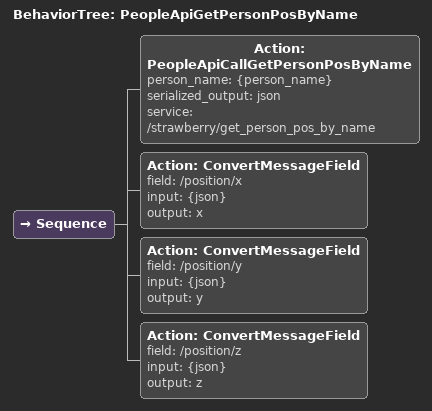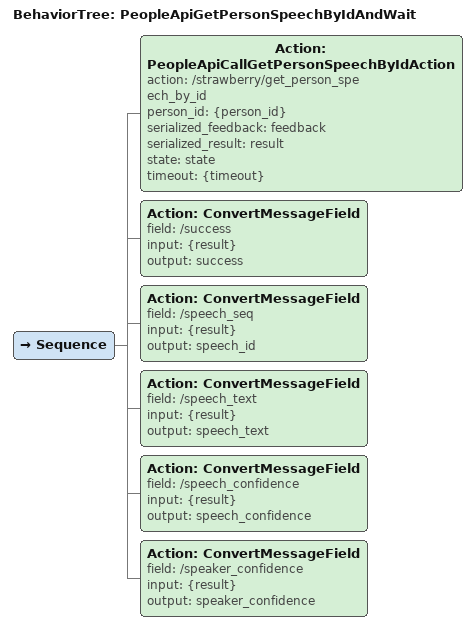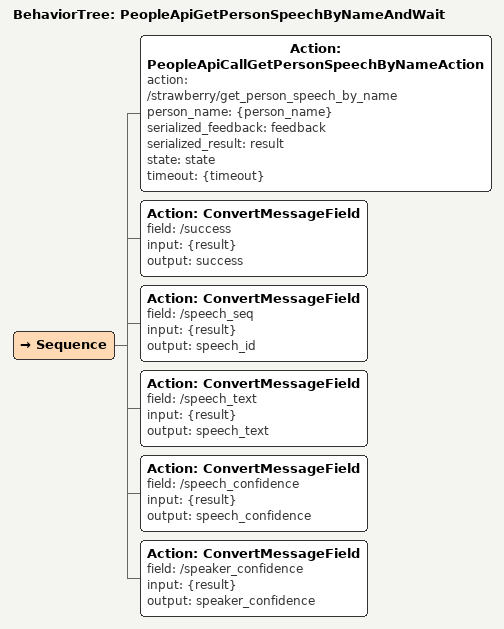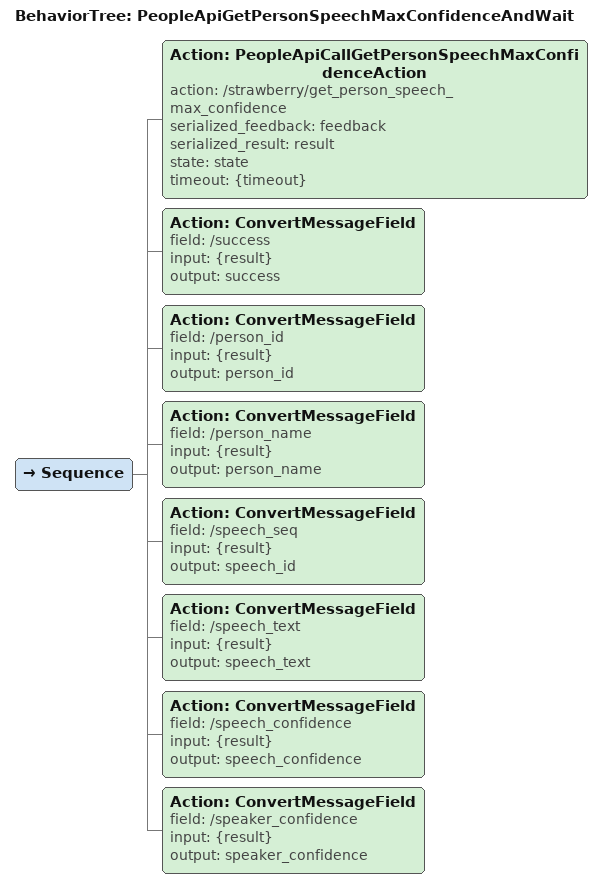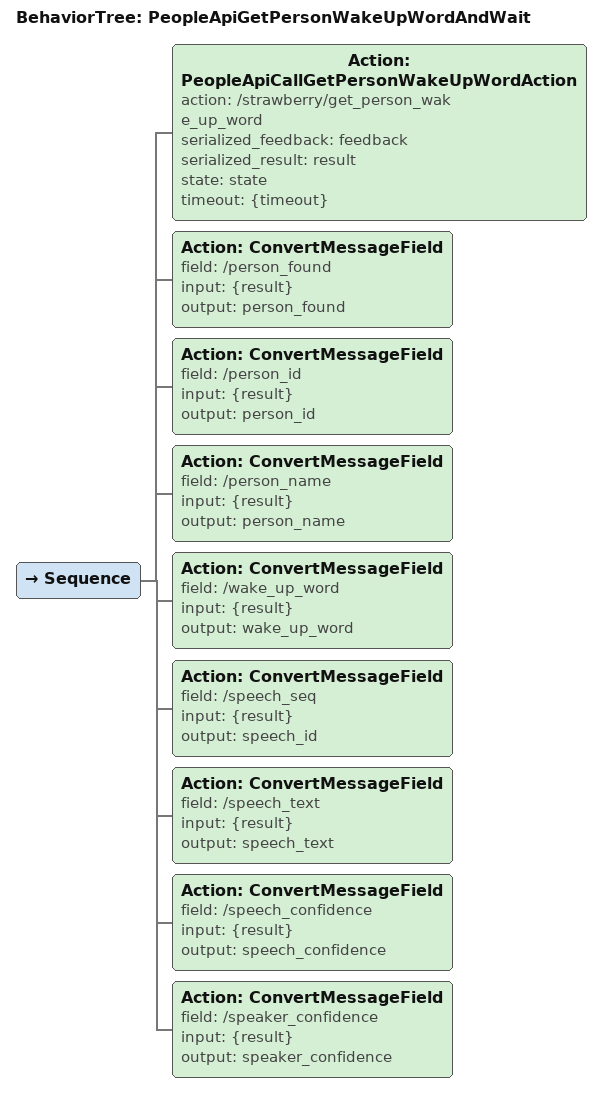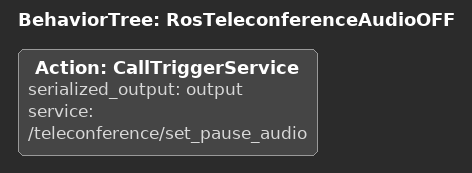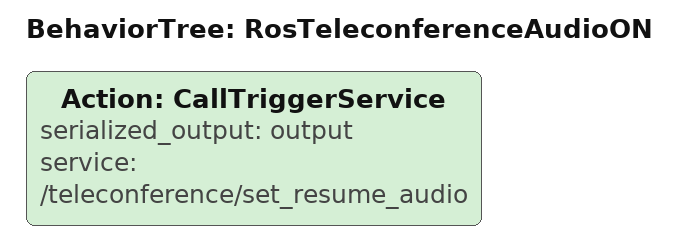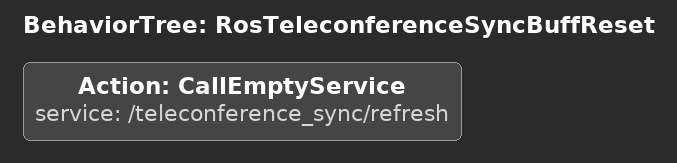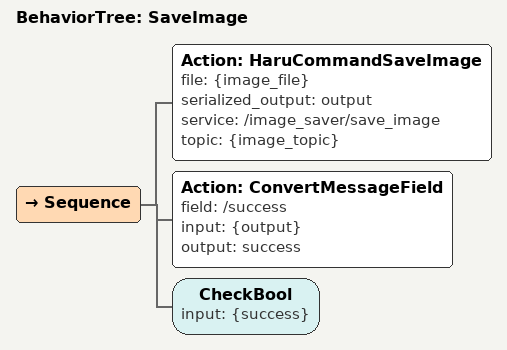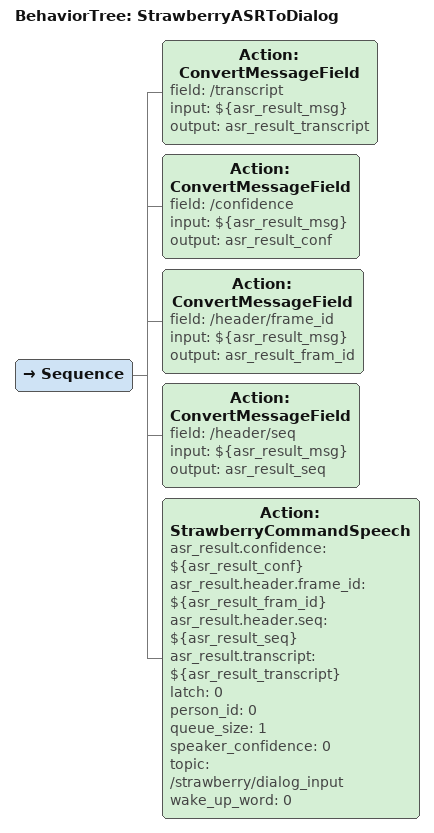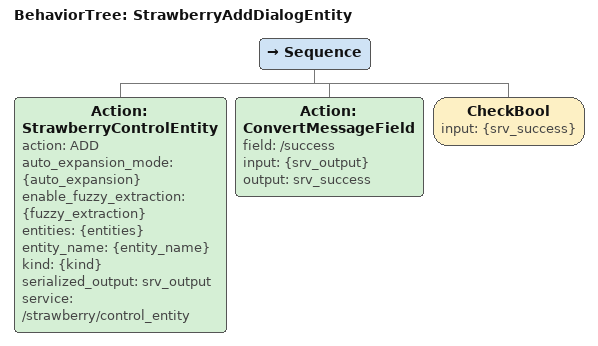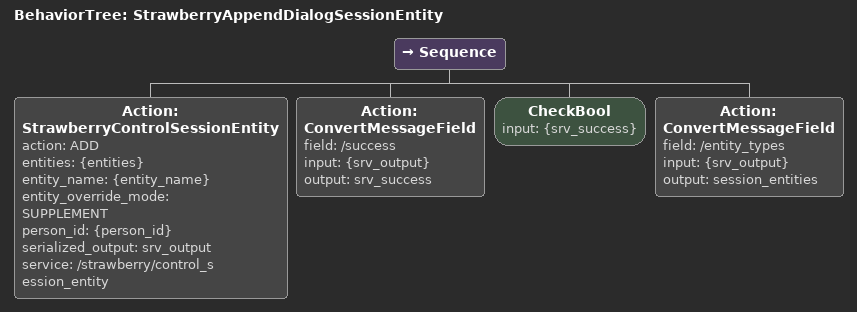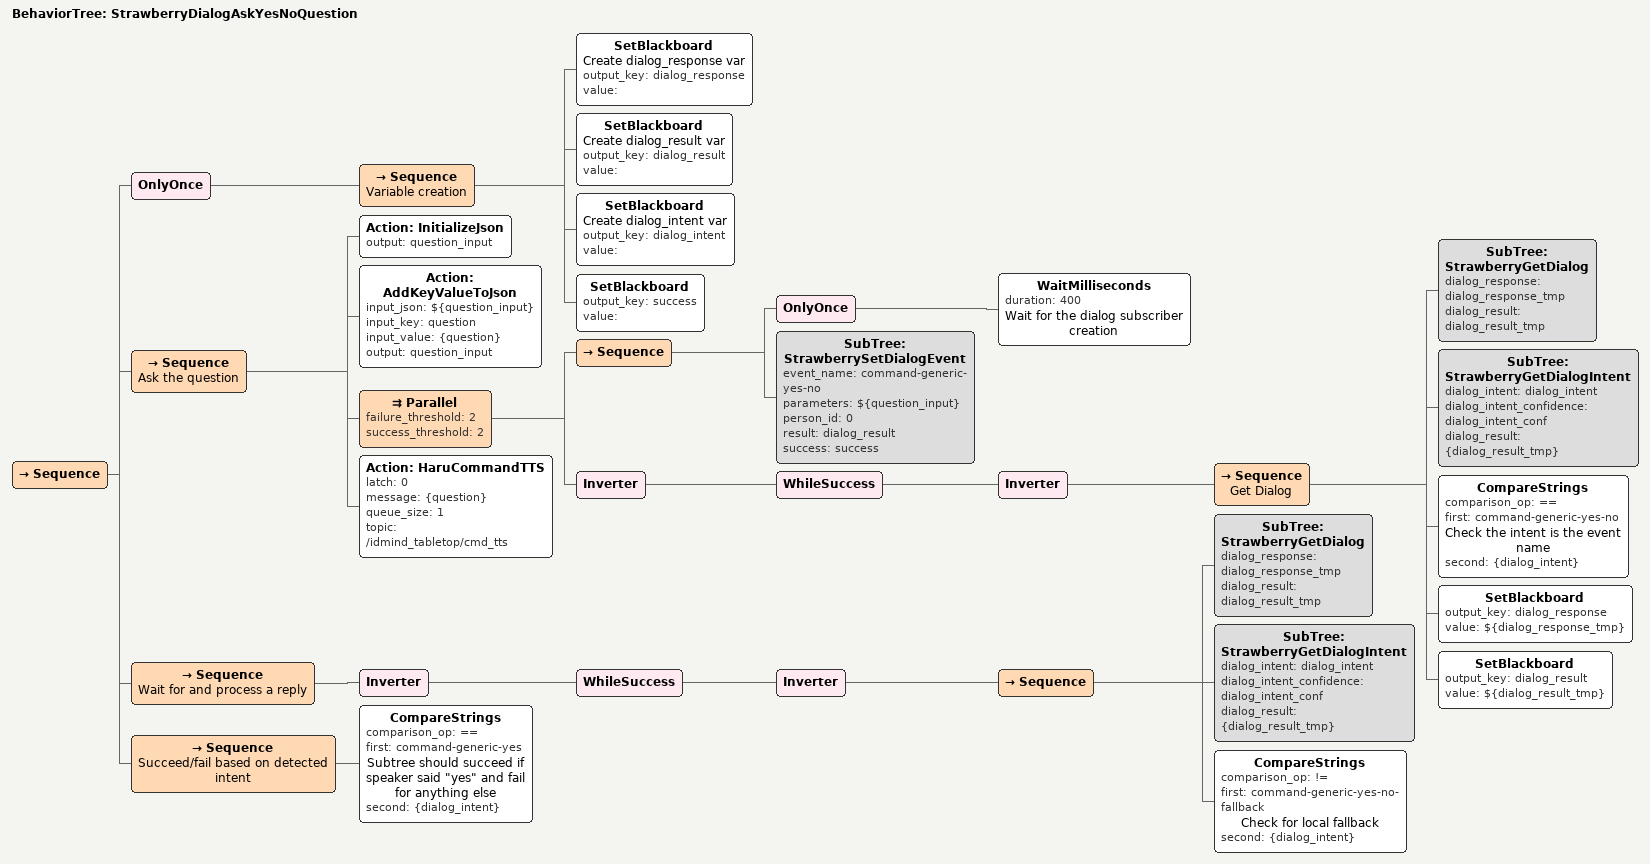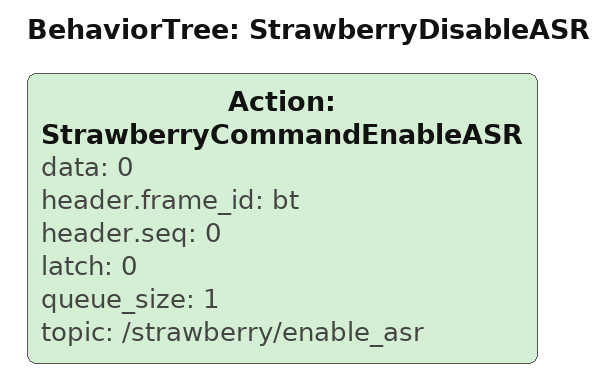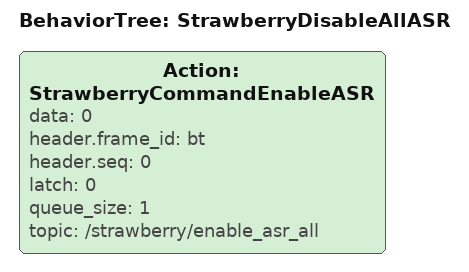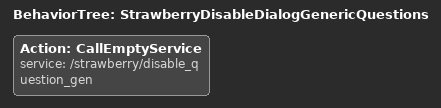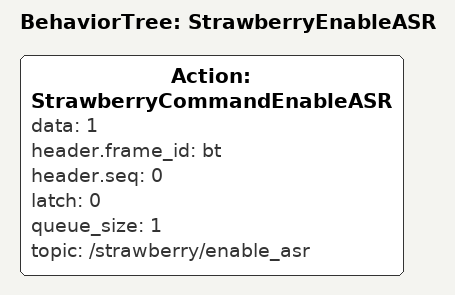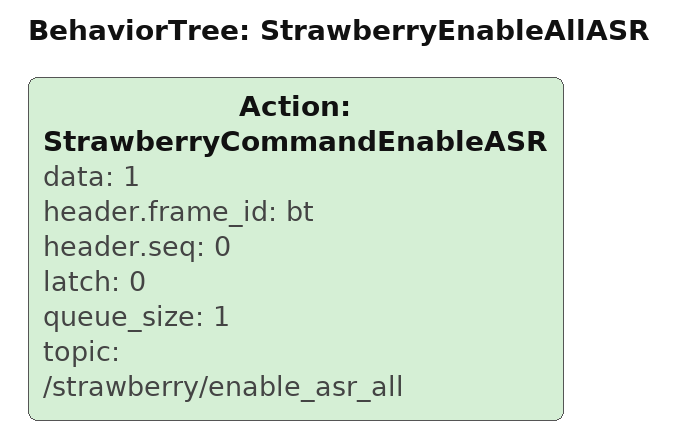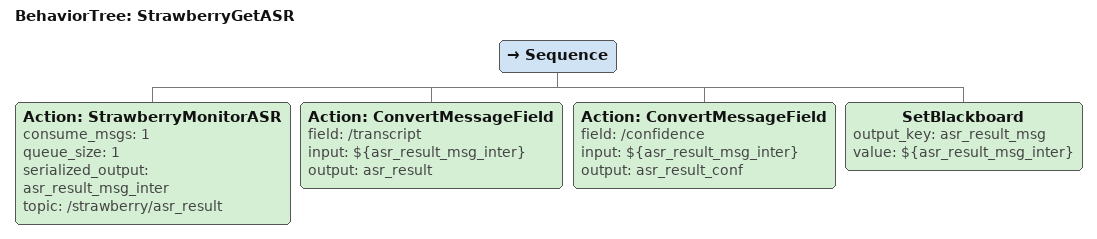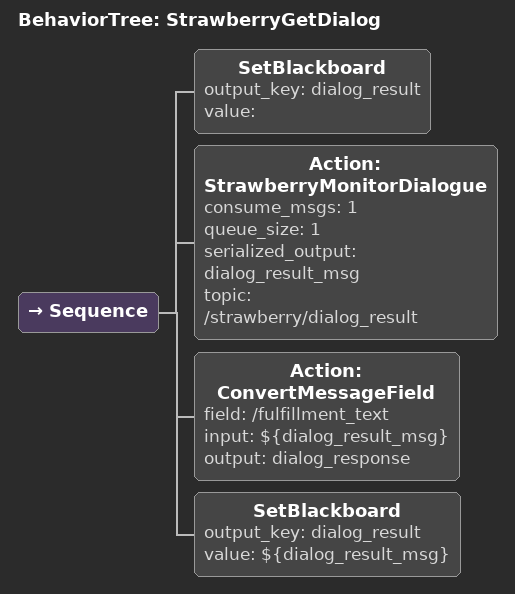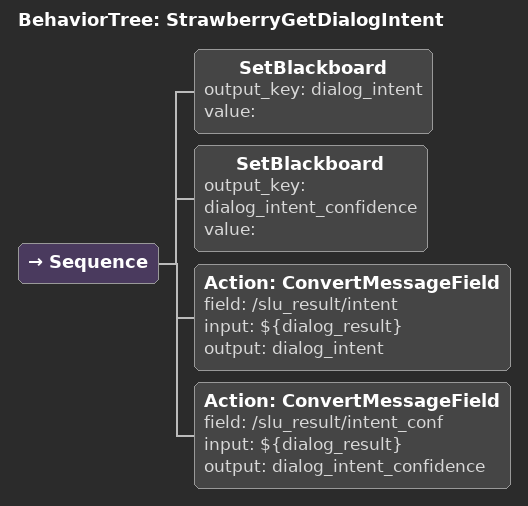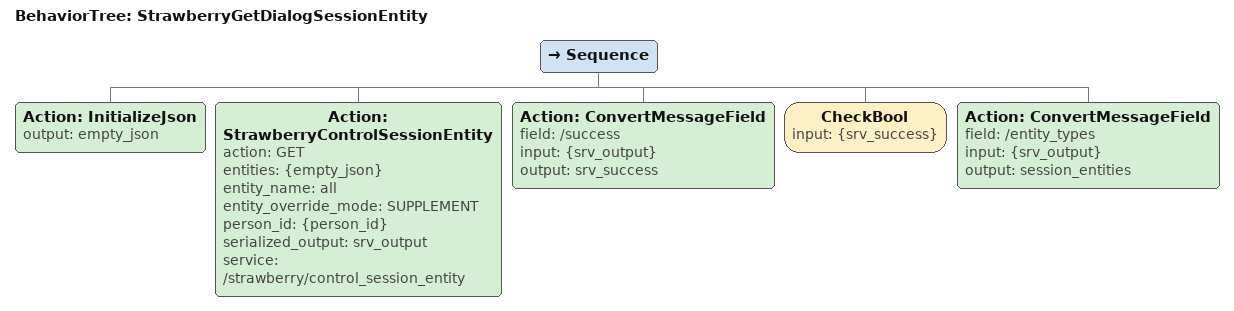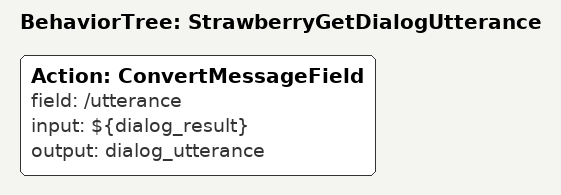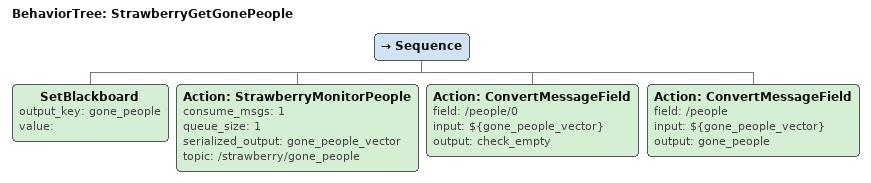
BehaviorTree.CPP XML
<BehaviorTree ID="PeopleApiGetPersonPosByName">
    <Sequence>
        <Action ID="PeopleApiCallGetPersonPosByName" person_name="{person_name}" serialized_output="json" service="/strawberry/get_person_pos_by_name"/>
        <Action ID="ConvertMessageField" field="/position/x" input="{json}" output="x"/>
        <Action ID="ConvertMessageField" field="/position/y" input="{json}" output="y"/>
        <Action ID="ConvertMessageField" field="/position/z" input="{json}" output="z"/>
    </Sequence>
</BehaviorTree>

<BehaviorTree ID="PeopleApiGetPersonSpeechByIdAndWait">
    <Sequence>
        <Action ID="PeopleApiCallGetPersonSpeechByIdAction" action="/strawberry/get_person_speech_by_id" person_id="{person_id}" serialized_feedback="feedback" serialized_result="result" state="state" timeout="{timeout}"/>
        <Action ID="ConvertMessageField" field="/success" input="{result}" output="success"/>
        <Action ID="ConvertMessageField" field="/speech_seq" input="{result}" output="speech_id"/>
        <Action ID="ConvertMessageField" field="/speech_text" input="{result}" output="speech_text"/>
        <Action ID="ConvertMessageField" field="/speech_confidence" input="{result}" output="speech_confidence"/>
        <Action ID="ConvertMessageField" field="/speaker_confidence" input="{result}" output="speaker_confidence"/>
    </Sequence>
</BehaviorTree>

<BehaviorTree ID="PeopleApiGetPersonSpeechByNameAndWait">
    <Sequence>
        <Action ID="PeopleApiCallGetPersonSpeechByNameAction" action="/strawberry/get_person_speech_by_name" person_name="{person_name}" serialized_feedback="feedback" serialized_result="result" state="state" timeout="{timeout}"/>
        <Action ID="ConvertMessageField" field="/success" input="{result}" output="success"/>
        <Action ID="ConvertMessageField" field="/speech_seq" input="{result}" output="speech_id"/>
        <Action ID="ConvertMessageField" field="/speech_text" input="{result}" output="speech_text"/>
        <Action ID="ConvertMessageField" field="/speech_confidence" input="{result}" output="speech_confidence"/>
        <Action ID="ConvertMessageField" field="/speaker_confidence" input="{result}" output="speaker_confidence"/>
    </Sequence>
</BehaviorTree>

<BehaviorTree ID="PeopleApiGetPersonSpeechMaxConfidenceAndWait">
    <Sequence>
        <Action ID="PeopleApiCallGetPersonSpeechMaxConfidenceAction" action="/strawberry/get_person_speech_max_confidence" serialized_feedback="feedback" serialized_result="result" state="state" timeout="{timeout}"/>
        <Action ID="ConvertMessageField" field="/success" input="{result}" output="success"/>
        <Action ID="ConvertMessageField" field="/person_id" input="{result}" output="person_id"/>
        <Action ID="ConvertMessageField" field="/person_name" input="{result}" output="person_name"/>
        <Action ID="ConvertMessageField" field="/speech_seq" input="{result}" output="speech_id"/>
        <Action ID="ConvertMessageField" field="/speech_text" input="{result}" output="speech_text"/>
        <Action ID="ConvertMessageField" field="/speech_confidence" input="{result}" output="speech_confidence"/>
        <Action ID="ConvertMessageField" field="/speaker_confidence" input="{result}" output="speaker_confidence"/>
    </Sequence>
</BehaviorTree>

<BehaviorTree ID="PeopleApiGetPersonWakeUpWordAndWait">
    <Sequence>
        <Action ID="PeopleApiCallGetPersonWakeUpWordAction" action="/strawberry/get_person_wake_up_word" serialized_feedback="feedback" serialized_result="result" state="state" timeout="{timeout}"/>
        <Action ID="ConvertMessageField" field="/person_found" input="{result}" output="person_found"/>
        <Action ID="ConvertMessageField" field="/person_id" input="{result}" output="person_id"/>
        <Action ID="ConvertMessageField" field="/person_name" input="{result}" output="person_name"/>
        <Action ID="ConvertMessageField" field="/wake_up_word" input="{result}" output="wake_up_word"/>
        <Action ID="ConvertMessageField" field="/speech_seq" input="{result}" output="speech_id"/>
        <Action ID="ConvertMessageField" field="/speech_text" input="{result}" output="speech_text"/>
        <Action ID="ConvertMessageField" field="/speech_confidence" input="{result}" output="speech_confidence"/>
        <Action ID="ConvertMessageField" field="/speaker_confidence" input="{result}" output="speaker_confidence"/>
    </Sequence>
</BehaviorTree>

<BehaviorTree ID="RosTeleconferenceAudioOFF">
    <Action ID="CallTriggerService" serialized_output="output" service="/teleconference/set_pause_audio"/>
</BehaviorTree>

<BehaviorTree ID="RosTeleconferenceAudioON">
    <Action ID="CallTriggerService" serialized_output="output" service="/teleconference/set_resume_audio"/>
</BehaviorTree>

<BehaviorTree ID="RosTeleconferenceSyncBuffReset">
    <Action ID="CallEmptyService" service="/teleconference_sync/refresh"/>
</BehaviorTree>

<BehaviorTree ID="SaveImage">
    <Sequence>
        <Action ID="HaruCommandSaveImage" file="{image_file}" serialized_output="output" service="/image_saver/save_image" topic="{image_topic}"/>
        <Action ID="ConvertMessageField" field="/success" input="{output}" output="success"/>
        <CheckBool input="{success}"/>
    </Sequence>
</BehaviorTree>

<BehaviorTree ID="StrawberryASRToDialog">
    <Sequence>
        <Action ID="ConvertMessageField" field="/transcript" input="${asr_result_msg}" output="asr_result_transcript"/>
        <Action ID="ConvertMessageField" field="/confidence" input="${asr_result_msg}" output="asr_result_conf"/>
        <Action ID="ConvertMessageField" field="/header/frame_id" input="${asr_result_msg}" output="asr_result_fram_id"/>
        <Action ID="ConvertMessageField" field="/header/seq" input="${asr_result_msg}" output="asr_result_seq"/>
        <Action ID="StrawberryCommandSpeech" asr_result.confidence="${asr_result_conf}" asr_result.header.frame_id="${asr_result_fram_id}" asr_result.header.seq="${asr_result_seq}" asr_result.transcript="${asr_result_transcript}" latch="0" person_id="0" queue_size="1" speaker_confidence="0" topic="/strawberry/dialog_input" wake_up_word="0"/>
    </Sequence>
</BehaviorTree>

<BehaviorTree ID="StrawberryAddDialogEntity">
    <Sequence>
        <Action ID="StrawberryControlEntity" action="ADD" auto_expansion_mode="{auto_expansion}" enable_fuzzy_extraction="{fuzzy_extraction}" entities="{entities}" entity_name="{entity_name}" kind="{kind}" serialized_output="srv_output" service="/strawberry/control_entity"/>
        <Action ID="ConvertMessageField" field="/success" input="{srv_output}" output="srv_success"/>
        <CheckBool input="{srv_success}"/>
    </Sequence>
</BehaviorTree>

<BehaviorTree ID="StrawberryAppendDialogSessionEntity">
    <Sequence>
        <Action ID="StrawberryControlSessionEntity" action="ADD" entities="{entities}" entity_name="{entity_name}" entity_override_mode="SUPPLEMENT" person_id="{person_id}" serialized_output="srv_output" service="/strawberry/control_session_entity"/>
        <Action ID="ConvertMessageField" field="/success" input="{srv_output}" output="srv_success"/>
        <CheckBool input="{srv_success}"/>
        <Action ID="ConvertMessageField" field="/entity_types" input="{srv_output}" output="session_entities"/>
    </Sequence>
</BehaviorTree>

<BehaviorTree ID="StrawberryDialogAskYesNoQuestion">
    <Sequence>
        <OnlyOnce>
            <Sequence name="Variable creation">
                <SetBlackboard name="Create dialog_response var" output_key="dialog_response" value=""/>
                <SetBlackboard name="Create dialog_result var" output_key="dialog_result" value=""/>
                <SetBlackboard name="Create dialog_intent var" output_key="dialog_intent" value=""/>
                <SetBlackboard output_key="success" value=""/>
            </Sequence>
        </OnlyOnce>
        <Sequence name="Ask the question">
            <Action ID="InitializeJson" output="question_input"/>
            <Action ID="AddKeyValueToJson" input_json="${question_input}" input_key="question" input_value="{question}" output="question_input"/>
            <Parallel failure_threshold="2" success_threshold="2">
                <Sequence>
                    <OnlyOnce>
                        <WaitMilliseconds duration="400" name="Wait for the dialog subscriber creation"/>
                    </OnlyOnce>
                    <SubTree ID="StrawberrySetDialogEvent" event_name="command-generic-yes-no" parameters="${question_input}" person_id="0" result="dialog_result" success="success"/>
                </Sequence>
                <Inverter>
                    <WhileSuccess>
                        <Inverter>
                            <Sequence name="Get Dialog">
                                <SubTree ID="StrawberryGetDialog" dialog_response="dialog_response_tmp" dialog_result="dialog_result_tmp"/>
                                <SubTree ID="StrawberryGetDialogIntent" dialog_intent="dialog_intent" dialog_intent_confidence="dialog_intent_conf" dialog_result="{dialog_result_tmp}"/>
                                <CompareStrings comparison_op="==" first="command-generic-yes-no" name="Check the intent is the event name" second="{dialog_intent}"/>
                                <SetBlackboard output_key="dialog_response" value="${dialog_response_tmp}"/>
                                <SetBlackboard output_key="dialog_result" value="${dialog_result_tmp}"/>
                            </Sequence>
                        </Inverter>
                    </WhileSuccess>
                </Inverter>
            </Parallel>
            <Action ID="HaruCommandTTS" latch="0" message="{question}" queue_size="1" topic="/idmind_tabletop/cmd_tts"/>
        </Sequence>
        <Sequence name="Wait for and process a reply">
            <Inverter>
                <WhileSuccess>
                    <Inverter>
                        <Sequence>
                            <SubTree ID="StrawberryGetDialog" dialog_response="dialog_response_tmp" dialog_result="dialog_result_tmp"/>
                            <SubTree ID="StrawberryGetDialogIntent" dialog_intent="dialog_intent" dialog_intent_confidence="dialog_intent_conf" dialog_result="{dialog_result_tmp}"/>
                            <CompareStrings comparison_op="!=" first="command-generic-yes-no-fallback" name="Check for local fallback" second="{dialog_intent}"/>
                        </Sequence>
                    </Inverter>
                </WhileSuccess>
            </Inverter>
        </Sequence>
        <Sequence name="Succeed/fail based on detected intent">
            <CompareStrings comparison_op="==" first="command-generic-yes" name="Subtree should succeed if speaker said &quot;yes&quot; and fail for anything else" second="{dialog_intent}"/>
        </Sequence>
    </Sequence>
</BehaviorTree>

<BehaviorTree ID="StrawberryDisableASR">
    <Action ID="StrawberryCommandEnableASR" data="0" header.frame_id="bt" header.seq="0" latch="0" queue_size="1" topic="/strawberry/enable_asr"/>
</BehaviorTree>

<BehaviorTree ID="StrawberryDisableAllASR">
    <Action ID="StrawberryCommandEnableASR" data="0" header.frame_id="bt" header.seq="0" latch="0" queue_size="1" topic="/strawberry/enable_asr_all"/>
</BehaviorTree>

<BehaviorTree ID="StrawberryDisableDialogGenericQuestions">
    <Action ID="CallEmptyService" service="/strawberry/disable_question_gen"/>
</BehaviorTree>

<BehaviorTree ID="StrawberryEnableASR">
    <Action ID="StrawberryCommandEnableASR" data="1" header.frame_id="bt" header.seq="0" latch="0" queue_size="1" topic="/strawberry/enable_asr"/>
</BehaviorTree>

<BehaviorTree ID="StrawberryEnableAllASR">
    <Action ID="StrawberryCommandEnableASR" data="1" header.frame_id="bt" header.seq="0" latch="0" queue_size="1" topic="/strawberry/enable_asr_all"/>
</BehaviorTree>

<BehaviorTree ID="StrawberryGetASR">
    <Sequence>
        <Action ID="StrawberryMonitorASR" consume_msgs="1" queue_size="1" serialized_output="asr_result_msg_inter" topic="/strawberry/asr_result"/>
        <Action ID="ConvertMessageField" field="/transcript" input="${asr_result_msg_inter}" output="asr_result"/>
        <Action ID="ConvertMessageField" field="/confidence" input="${asr_result_msg_inter}" output="asr_result_conf"/>
        <SetBlackboard output_key="asr_result_msg" value="${asr_result_msg_inter}"/>
    </Sequence>
</BehaviorTree>

<BehaviorTree ID="StrawberryGetDialog">
    <Sequence>
        <SetBlackboard output_key="dialog_result" value=""/>
        <Action ID="StrawberryMonitorDialogue" consume_msgs="1" queue_size="1" serialized_output="dialog_result_msg" topic="/strawberry/dialog_result"/>
        <Action ID="ConvertMessageField" field="/fulfillment_text" input="${dialog_result_msg}" output="dialog_response"/>
        <SetBlackboard output_key="dialog_result" value="${dialog_result_msg}"/>
    </Sequence>
</BehaviorTree>

<BehaviorTree ID="StrawberryGetDialogIntent">
    <Sequence>
        <SetBlackboard output_key="dialog_intent" value=""/>
        <SetBlackboard output_key="dialog_intent_confidence" value=""/>
        <Action ID="ConvertMessageField" field="/slu_result/intent" input="${dialog_result}" output="dialog_intent"/>
        <Action ID="ConvertMessageField" field="/slu_result/intent_conf" input="${dialog_result}" output="dialog_intent_confidence"/>
    </Sequence>
</BehaviorTree>

<BehaviorTree ID="StrawberryGetDialogSessionEntity">
    <Sequence>
        <Action ID="InitializeJson" output="empty_json"/>
        <Action ID="StrawberryControlSessionEntity" action="GET" entities="{empty_json}" entity_name="all" entity_override_mode="SUPPLEMENT" person_id="{person_id}" serialized_output="srv_output" service="/strawberry/control_session_entity"/>
        <Action ID="ConvertMessageField" field="/success" input="{srv_output}" output="srv_success"/>
        <CheckBool input="{srv_success}"/>
        <Action ID="ConvertMessageField" field="/entity_types" input="{srv_output}" output="session_entities"/>
    </Sequence>
</BehaviorTree>

<BehaviorTree ID="StrawberryGetDialogUtterance">
    <Action ID="ConvertMessageField" field="/utterance" input="${dialog_result}" output="dialog_utterance"/>
</BehaviorTree>

<BehaviorTree ID="StrawberryGetGonePeople">
    <Sequence>
        <SetBlackboard output_key="gone_people" value=""/>
        <Action ID="StrawberryMonitorPeople" consume_msgs="1" queue_size="1" serialized_output="gone_people_vector" topic="/strawberry/gone_people"/>
        <Action ID="ConvertMessageField" field="/people/0" input="${gone_people_vector}" output="check_empty"/>
        <Action ID="ConvertMessageField" field="/people" input="${gone_people_vector}" output="gone_people"/>
    </Sequence>
</BehaviorTree>
